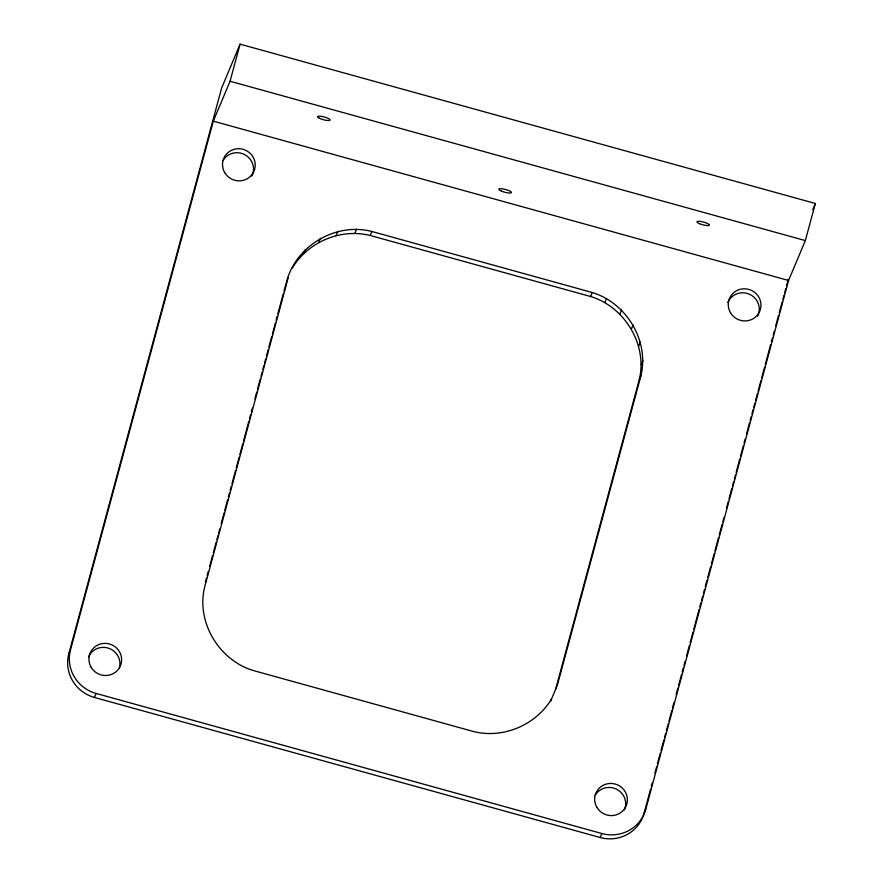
<?xml version="1.0" encoding="UTF-8"?>
<svg xmlns="http://www.w3.org/2000/svg" width="883" height="883" viewBox="0 0 883 883"><rect width="100%" height="100%" fill="white"/><g stroke="black" fill="none" stroke-linecap="round" stroke-linejoin="round"><path stroke-width="1.32" d="M555.683 689.126L639.281 379.613C647.692 344.668 624.678 306.754 590.55 296.5L370.198 235.474C340.639 228.101 308.057 241.964 292.339 267.968M550.672 701.058L557.361 685.131L640.959 375.628C649.369 340.672 626.356 302.77 592.228 292.516L371.875 231.478C335.695 222.097 295.893 245.75 286.478 281.898M643.795 814.247A36.093 35.21 22.8 0 1 600.153 837.514L94.415 697.438A36.093 35.21 22.8 0 1 68.83 653.795L221.633 88.035L240.077 44.15L815.362 203.487L805.34 240.584L788.574 280.485L645.793 809.148L644.115 813.144L650.583 789.181M68.83 653.795L70.508 649.811L213.289 121.148L230.066 81.247L240.077 44.15M205.397 582.107L206.479 578.122M207.196 575.462L208.267 571.478M209.701 566.169L212.571 555.539M213.289 552.879L216.158 542.261M216.876 539.601L217.958 535.617M218.675 532.957L219.746 528.972M221.18 523.663L224.061 513.034M224.779 510.374L227.648 499.745M228.366 497.096L229.437 493.111M230.154 490.451L231.236 486.467M231.953 483.807L235.54 470.529M236.258 467.869L239.127 457.239M239.845 454.59L242.715 443.961M243.432 441.301L248.807 421.379M249.525 418.719L250.606 414.734M251.324 412.074L252.395 408.089M254.911 398.796L256.699 392.151M257.417 389.491L260.286 378.873M261.015 376.213L262.085 372.229M262.803 369.569L263.885 365.584M264.602 362.924L265.673 358.94M266.39 356.291L268.189 349.646M268.907 346.986L271.776 336.357M272.494 333.708L275.364 323.079M276.081 320.419L277.152 316.434M277.869 313.774L283.255 293.851M283.973 291.202L286.125 283.222M288.156 277.913L204.569 587.416C196.147 622.372 219.161 660.274 253.3 670.528L473.641 731.565C503.211 738.939 535.793 725.075 551.511 699.071M651.301 786.51L652.382 782.526M654.899 773.199L656.698 766.543M657.416 763.883L660.285 753.232M661.014 750.572L663.884 739.921M664.601 737.261L665.683 733.265M666.4 730.605L668.199 723.95M668.917 721.29L671.797 710.638M672.515 707.978L673.95 702.647M676.113 694.667L677.912 688.012M678.63 685.34L681.499 674.689M682.217 672.029L683.299 668.034M684.016 665.374L685.098 661.378M686.533 656.058L689.413 645.407M690.131 642.747L693.012 632.096M693.729 629.436L699.115 609.469M699.844 606.809L700.914 602.813M701.632 600.153L702.713 596.157M703.431 593.486L704.513 589.502M705.23 586.831L707.029 580.175M707.747 577.515L710.627 566.864M711.345 564.204L714.226 553.553M714.943 550.893L718.53 537.581M719.259 534.921L722.128 524.27M722.846 521.61L723.928 517.615M726.444 508.299L728.243 501.643M728.961 498.972L731.841 488.332M732.559 485.661L733.641 481.665M734.358 479.005L735.429 475.01M736.157 472.35L739.744 459.039M740.462 456.379L743.343 445.727M744.06 443.067L745.142 439.072M746.577 433.752L749.457 423.1M750.175 420.44L751.256 416.445M751.974 413.785L753.056 409.789M753.773 407.129L754.844 403.134M755.572 400.463L757.36 393.807M758.089 391.147L760.958 380.496M761.676 377.836L764.557 367.185M765.274 364.524L770.671 344.558M771.389 341.898L772.47 337.902M773.188 335.242L774.259 331.246M775.704 325.915L778.574 315.275M779.292 312.604L782.172 301.964M782.89 299.293L783.972 295.308M784.689 292.637L785.771 288.642M786.488 285.982L788.287 279.326M94.415 697.438L96.092 693.442A36.093 35.21 22.8 0 1 70.508 649.811M303.785 253.399L305.463 249.403M318.741 242.306L320.419 238.311M336.169 235.441L337.847 231.445M354.889 233.278L356.566 229.282M370.198 235.474L371.875 231.478M590.55 296.5L592.228 292.516M604.833 302.505L606.511 298.509M619.866 314.017L621.544 310.021M631.422 328.906L633.1 324.922M638.707 346.158L640.385 342.174M641.246 364.602L642.923 360.617M639.281 379.613L640.959 375.628M812.724 209.757L815.362 203.487M600.153 837.514L601.831 833.53A36.093 35.21 22.8 0 0 645.793 809.148M230.066 81.247L805.34 240.584M213.289 121.148L788.574 280.485M96.092 693.442L601.831 833.53M595.153 795.285A16.402 16.004 22.8 0 1 616.522 789.203A16.402 16.004 22.8 0 1 624.469 809.866M727.813 302.494A16.402 16.004 22.8 0 1 749.634 294.315A16.402 16.004 22.8 0 1 757.625 316.169M88.477 657.073A16.402 16.004 22.8 0 1 108.797 648.288A16.402 16.004 22.8 0 1 119.404 667.813M223.013 160.551A16.402 16.004 22.8 0 1 244.856 154.713A16.402 16.004 22.8 0 1 251.876 176.092M596.886 807.349A16.402 16.004 22.8 0 0 625.208 807.746A16.402 16.004 22.8 0 0 610.959 783.453A16.402 16.004 22.8 0 0 596.886 807.349M730.484 312.703A16.402 16.004 22.8 0 0 758.806 313.09A16.402 16.004 22.8 0 0 744.557 288.796A16.402 16.004 22.8 0 0 730.484 312.703M224.746 172.627A16.402 16.004 22.8 0 0 253.057 173.013A16.402 16.004 22.8 0 0 238.818 148.719A16.402 16.004 22.8 0 0 224.746 172.627M91.148 667.272A16.402 16.004 22.8 0 0 119.459 667.669A16.402 16.004 22.8 0 0 105.22 643.376A16.402 16.004 22.8 0 0 91.148 667.272M501.478 191.125A6.567 1.435 15.1 0 0 511.445 192.593A6.567 1.435 15.1 0 0 502.449 188.819A6.567 1.435 15.1 0 0 501.478 191.125M699.524 223.697A6.567 1.435 15.1 0 0 709.49 225.176A6.567 1.435 15.1 0 0 700.484 221.401A6.567 1.435 15.1 0 0 699.524 223.697M319.293 118.223A6.567 1.435 15.1 0 0 329.955 120.331A6.567 1.435 15.1 0 0 322.317 116.534A6.567 1.435 15.1 0 0 319.293 118.223"/></g></svg>
